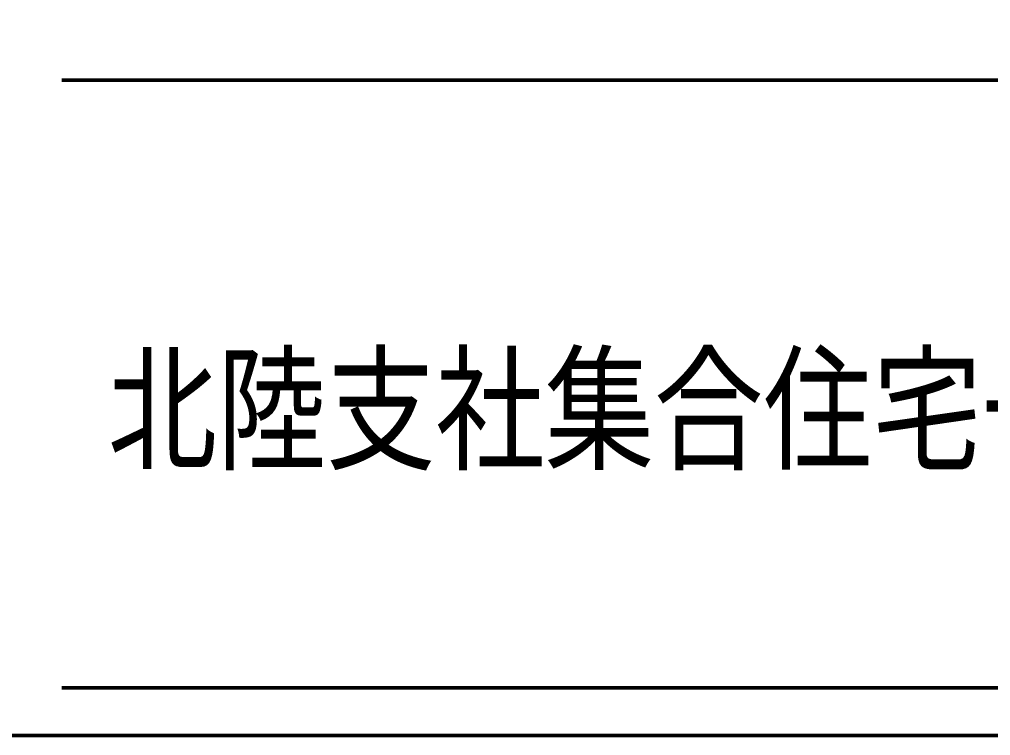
# Model space of a CAD drawing. Units: millimetres at full size, sheet at 1:50. Extents: x -14288 to 14412, y -10089 to 9986.
# Drawn here: x -2267 to -1200, y -10089 to -9302 of the extents above; entities that cross this region are included whole.
import ezdxf
from ezdxf.enums import TextEntityAlignment as Align

# ---------------------------------------------------------------- set-up
doc = ezdxf.new("R2010")
doc.units = ezdxf.units.MM
doc.header["$LTSCALE"] = 50
doc.layers.add('2-8_図枠', color=251, linetype='Continuous', lineweight=50)
doc.styles.add('ＭＳ ゴシック', font='')
doc.styles.get('ＭＳ ゴシック').set_extended_font_data('MS Gothic')

msp = doc.modelspace()

# ---------------------------------------------------------------- linework, layer by layer
at = {"layer": '2-8_図枠'}
for p, q in [((1459.68, -9368.71), (-2219.97, -9368.71)), ((1459.68, -10036.2), (-2219.97, -10036.2))]:
    msp.add_line(p, q, dxfattribs=at)
for points in [[(-14287.6, -10088.71), (14412.4, -10088.71), (14412.4, 9985.69), (-14287.6, 9985.69)], [(14412.4, -10088.71), (14412.4, 9985.69), (-14287.6, 9985.69), (-14287.6, -10088.71)]]:
    msp.add_lwpolyline(points, close=True, dxfattribs=at)

# ---------------------------------------------------------------- texts
at = {"layer": '2-8_図枠', "style": 'ＭＳ ゴシック', "width": 0.8}
msp.add_text('北陸支社集合住宅一級建築士事務所\u3000石川', height=110, dxfattribs=at).set_placement((-2169.61, -9818.21), align=Align.BOTTOM_LEFT)

doc.saveas('drawing.dxf')
